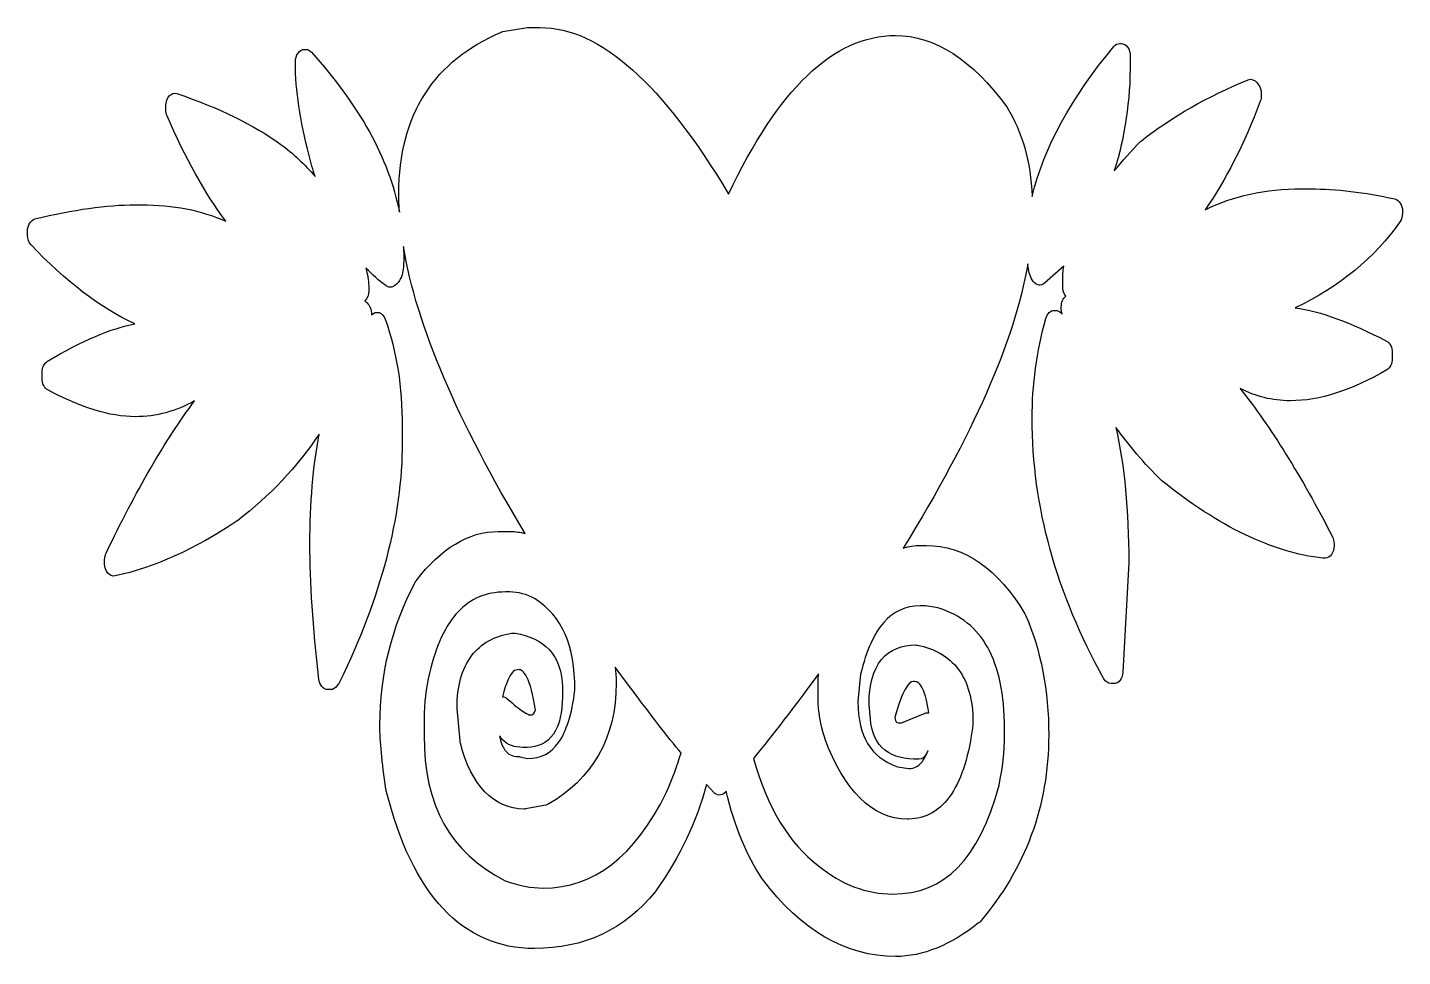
# Model space of a CAD drawing. Header units: centimetres. Extents: x -18.1 to 15.7, y -11.4 to 11.4.
import ezdxf

# ---------------------------------------------------------------- set-up
doc = ezdxf.new("R2010")
doc.units = ezdxf.units.CM
doc.header["$MEASUREMENT"] = 0
doc.layers.add('Layer 1', color=7, linetype='Continuous')

msp = doc.modelspace()

# ---------------------------------------------------------------- linework, layer by layer
at = {"layer": 'Layer 1', "color": 1}
for points, knots in [([(-5.77378, 11.38536), (-5.78228, 11.38539), (-5.79078, 11.38474), (-5.79923, 11.38343), (-5.79923, 11.38343), (-5.79923, 11.38343), (-6.4072, 11.28576), (-6.4072, 11.28576), (-6.4072, 11.28576), (-6.42112, 11.28336), (-6.43487, 11.27915), (-6.4482, 11.27319), (-6.4482, 11.27319), (-7.26099, 10.92363), (-7.88928, 10.4264), (-8.31734, 9.76074), (-8.31734, 9.76074), (-8.7454, 9.09508), (-8.96207, 8.26262), (-8.96207, 7.31703), (-8.96207, 7.31703), (-8.96207, 7.16575), (-8.95653, 7.01148), (-8.94652, 6.85478), (-8.94652, 6.85478), (-9.2035, 8.16905), (-9.93468, 9.47515), (-11.10337, 10.77902), (-11.10337, 10.77902), (-11.14245, 10.8229), (-11.1928, 10.84759), (-11.24335, 10.84768), (-11.24335, 10.84768), (-11.24335, 10.84768), (-11.2787, 10.84768), (-11.2787, 10.84768), (-11.2787, 10.84768), (-11.33664, 10.84774), (-11.39425, 10.81515), (-11.43522, 10.75911), (-11.43522, 10.75911), (-11.47619, 10.70306), (-11.50002, 10.62426), (-11.49997, 10.545), (-11.49997, 10.545), (-11.49997, 10.545), (-11.49997, 10.49568), (-11.49997, 10.49568), (-11.49997, 10.49568), (-11.49998, 9.85102), (-11.38546, 9.10491), (-11.16559, 8.24441), (-11.16559, 8.24441), (-11.16559, 8.24409), (-11.16559, 8.24377), (-11.16559, 8.24344), (-11.16559, 8.24344), (-11.11947, 8.06518), (-11.06942, 7.89348), (-11.01643, 7.72704), (-11.01643, 7.72704), (-11.28186, 8.03436), (-11.56033, 8.29912), (-11.85415, 8.51324), (-11.85415, 8.51324), (-11.85439, 8.51356), (-11.85462, 8.51388), (-11.85486, 8.51421), (-11.85486, 8.51421), (-12.53238, 9.00287), (-13.38253, 9.4162), (-14.40761, 9.76266), (-14.40761, 9.76266), (-14.47253, 9.78469), (-14.54452, 9.76362), (-14.59717, 9.70719), (-14.59717, 9.70719), (-14.64982, 9.65076), (-14.682, 9.56018), (-14.6819, 9.46868), (-14.6819, 9.46868), (-14.6819, 9.46868), (-14.6819, 9.37101), (-14.6819, 9.37101), (-14.6819, 9.37101), (-14.68179, 9.31719), (-14.67092, 9.26349), (-14.65079, 9.21725), (-14.65079, 9.21725), (-14.20405, 8.18263), (-13.7232, 7.3214), (-13.21076, 6.63042), (-13.21076, 6.63042), (-13.81355, 6.89837), (-14.50555, 7.0327), (-15.28279, 7.03271), (-15.28279, 7.03271), (-15.28279, 7.03271), (-15.42559, 7.03271), (-15.42559, 7.03271), (-15.42559, 7.03271), (-16.12872, 7.03269), (-16.95101, 6.91598), (-17.89563, 6.68554), (-17.89563, 6.68554), (-17.99686, 6.66093), (-18.07805, 6.52834), (-18.07802, 6.38769), (-18.07802, 6.38769), (-18.07802, 6.38769), (-18.07802, 6.29002), (-18.07802, 6.29002), (-18.07802, 6.29002), (-18.07807, 6.19774), (-18.04524, 6.10647), (-17.99177, 6.05019), (-17.99177, 6.05019), (-17.14176, 5.1536), (-16.2906, 4.50396), (-15.44044, 4.10644), (-15.44044, 4.10644), (-16.02469, 4.00422), (-16.73268, 3.69801), (-17.5867, 3.19355), (-17.5867, 3.19355), (-17.66544, 3.14715), (-17.72025, 3.03328), (-17.72031, 2.91601), (-17.72031, 2.91601), (-17.72031, 2.91601), (-17.72031, 2.76902), (-17.72031, 2.76902), (-17.72031, 2.76902), (-17.72033, 2.64851), (-17.66229, 2.53182), (-17.58034, 2.48761), (-17.58034, 2.48761), (-16.77611, 2.05421), (-16.05966, 1.83098), (-15.4256, 1.83099), (-15.4256, 1.83099), (-14.91425, 1.83098), (-14.42887, 1.963), (-13.97497, 2.22167), (-13.97497, 2.22167), (-14.69797, 1.24641), (-15.42194, -0.00034), (-16.14739, -1.51594), (-16.14739, -1.51594), (-16.17073, -1.56476), (-16.18342, -1.62297), (-16.18344, -1.6813), (-16.18344, -1.6813), (-16.18344, -1.6813), (-16.18344, -1.77897), (-16.18344, -1.77897), (-16.18344, -1.77897), (-16.18345, -1.86596), (-16.15444, -1.95218), (-16.10612, -2.00874), (-16.10612, -2.00874), (-16.05781, -2.06531), (-15.99106, -2.09121), (-15.92823, -2.07778), (-15.92823, -2.07778), (-14.97245, -1.87664), (-13.97464, -1.42518), (-12.93365, -0.72973), (-12.93365, -0.72973), (-12.92983, -0.7273), (-12.92605, -0.72472), (-12.92234, -0.72199), (-12.92234, -0.72199), (-12.12801, -0.11334), (-11.45856, 0.59577), (-10.91605, 1.40163), (-10.91605, 1.40163), (-11.0672, 0.60916), (-11.14298, -0.28902), (-11.14298, -1.28964), (-11.14298, -1.28964), (-11.14299, -2.22421), (-11.06945, -3.33028), (-10.92524, -4.61239), (-10.92524, -4.61239), (-10.9093, -4.7536), (-10.81125, -4.86863), (-10.7068, -4.86866), (-10.7068, -4.86866), (-10.7068, -4.86866), (-10.6354, -4.86866), (-10.6354, -4.86866), (-10.6354, -4.86866), (-10.57751, -4.86854), (-10.52002, -4.83579), (-10.47917, -4.77969), (-10.47917, -4.77969), (-10.47917, -4.77969), (-10.44382, -4.73134), (-10.44382, -4.73134), (-10.44382, -4.73134), (-10.43354, -4.71716), (-10.42429, -4.70159), (-10.41625, -4.68492), (-10.41625, -4.68492), (-9.39909, -2.59784), (-8.87724, -0.63453), (-8.87723, 1.20436), (-8.87723, 1.20436), (-8.87723, 1.20436), (-8.87723, 1.59601), (-8.87723, 1.59601), (-8.87723, 1.59601), (-8.87724, 2.55618), (-9.01443, 3.43562), (-9.2922, 4.22152), (-9.2922, 4.22152), (-9.32081, 4.30269), (-9.37728, 4.36447), (-9.44146, 4.3848), (-9.44146, 4.3848), (-9.50564, 4.40513), (-9.57621, 4.3836), (-9.628, 4.3279), (-9.628, 4.3279), (-9.62799, 4.32983), (-9.62799, 4.33177), (-9.628, 4.3337), (-9.628, 4.3337), (-9.62801, 4.46358), (-9.68951, 4.57548), (-9.73828, 4.62575), (-9.73828, 4.62575), (-9.75802, 4.6461), (-9.77652, 4.65969), (-9.79483, 4.67217), (-9.79483, 4.67217), (-9.7363, 4.72747), (-9.69946, 4.82339), (-9.69939, 4.9207), (-9.69939, 4.9207), (-9.69939, 4.9207), (-9.69939, 5.01837), (-9.69939, 5.01837), (-9.69939, 5.01837), (-9.69939, 5.02644), (-9.69963, 5.0345), (-9.7001, 5.04255), (-9.7001, 5.04255), (-9.70823, 5.18329), (-9.73427, 5.32881), (-9.76867, 5.47772), (-9.76867, 5.47772), (-9.61152, 5.31542), (-9.44702, 5.16705), (-9.27028, 5.04352), (-9.27028, 5.04352), (-9.22859, 5.01442), (-9.18003, 5.00409), (-9.13384, 5.01451), (-9.13384, 5.01451), (-9.0101, 5.0427), (-8.91616, 5.19187), (-8.88217, 5.31526), (-8.88217, 5.31526), (-8.84818, 5.43865), (-8.84117, 5.56051), (-8.84117, 5.70304), (-8.84117, 5.70304), (-8.84117, 5.70304), (-8.84117, 5.80168), (-8.84117, 5.80168), (-8.84117, 5.80168), (-8.84117, 5.87193), (-8.84477, 5.94229), (-8.84753, 6.01249), (-8.84753, 6.01249), (-8.52682, 4.06103), (-7.52282, 1.72869), (-5.86072, -1.03627), (-5.86072, -1.03627), (-5.98234, -1.00712), (-6.098, -0.98695), (-6.20288, -0.98695), (-6.20288, -0.98695), (-6.20288, -0.98695), (-6.52454, -0.98695), (-6.52454, -0.98695), (-6.52454, -0.98695), (-7.24696, -0.98696), (-7.92662, -1.40537), (-8.53507, -2.19478), (-8.53507, -2.19478), (-8.54524, -2.20804), (-8.55449, -2.22264), (-8.56264, -2.2383), (-8.56264, -2.2383), (-9.13375, -3.32522), (-9.42653, -4.50192), (-9.42652, -5.73995), (-9.42652, -5.73995), (-9.42653, -6.12778), (-9.37626, -6.64409), (-9.27948, -7.31429), (-9.27948, -7.31429), (-9.27732, -7.32775), (-9.27448, -7.34101), (-9.271, -7.35394), (-9.271, -7.35394), (-8.95113, -8.61615), (-8.48917, -9.58915), (-7.87621, -10.24442), (-7.87621, -10.24442), (-7.26326, -10.89969), (-6.50461, -11.22596), (-5.63098, -11.22597), (-5.63098, -11.22597), (-4.42262, -11.22597), (-3.41852, -10.76266), (-2.65902, -9.82763), (-2.65902, -9.82763), (-2.65488, -9.82268), (-2.65087, -9.81752), (-2.647, -9.81216), (-2.647, -9.81216), (-2.06759, -8.98286), (-1.65042, -8.11072), (-1.4035, -7.19825), (-1.4035, -7.19825), (-1.4035, -7.19825), (-1.2303, -7.39166), (-1.2303, -7.39166), (-1.2303, -7.39166), (-1.15443, -7.47663), (-1.0358, -7.47999), (-0.95742, -7.3994), (-0.95742, -7.3994), (-0.95742, -7.3994), (-0.92419, -7.36555), (-0.92419, -7.36555), (-0.92419, -7.36555), (-0.71588, -8.22389), (-0.42192, -8.94368), (-0.03769, -9.51431), (-0.03769, -9.51431), (-0.03494, -9.51828), (-0.03211, -9.52215), (-0.02921, -9.52591), (-0.02921, -9.52591), (0.91046, -10.77751), (2.01197, -11.42131), (3.23542, -11.42131), (3.23542, -11.42131), (3.9059, -11.42131), (4.58816, -11.14056), (5.27564, -10.59836), (5.27564, -10.59836), (5.2874, -10.58915), (5.29854, -10.57845), (5.30887, -10.56645), (5.30887, -10.56645), (6.41803, -9.27675), (6.9956, -7.72856), (6.99562, -5.98461), (6.99562, -5.98461), (6.9956, -4.89404), (6.80611, -3.90477), (6.42724, -3.04094), (6.42724, -3.04094), (6.42195, -3.02879), (6.41604, -3.01715), (6.40957, -3.00613), (6.40957, -3.00613), (5.75752, -1.90839), (4.93097, -1.32929), (3.98548, -1.32929), (3.98548, -1.32929), (3.98548, -1.32929), (3.84268, -1.32929), (3.84268, -1.32929), (3.84268, -1.32929), (3.7066, -1.32929), (3.56697, -1.35548), (3.42559, -1.39408), (3.42559, -1.39408), (5.12131, 1.36192), (6.14995, 3.66845), (6.48238, 5.58021), (6.48238, 5.58021), (6.4857, 5.55647), (6.48779, 5.52911), (6.49157, 5.50671), (6.49157, 5.50671), (6.51369, 5.37578), (6.53325, 5.26298), (6.61811, 5.14697), (6.61811, 5.14697), (6.68877, 5.05035), (6.80973, 5.03253), (6.89382, 5.10635), (6.89382, 5.10635), (6.89382, 5.10635), (7.36605, 5.52218), (7.36605, 5.52218), (7.36605, 5.52218), (7.34925, 5.40272), (7.33918, 5.28385), (7.33919, 5.16534), (7.33919, 5.16534), (7.33919, 5.16534), (7.33919, 5.01835), (7.33919, 5.01835), (7.33919, 5.01835), (7.3393, 4.93255), (7.36759, 4.84754), (7.41483, 4.7911), (7.41483, 4.7911), (7.348, 4.73861), (7.30413, 4.63541), (7.30384, 4.53), (7.30384, 4.53), (7.30384, 4.53), (7.30384, 4.48068), (7.30384, 4.48068), (7.30384, 4.48068), (7.30389, 4.44854), (7.30773, 4.41641), (7.31515, 4.38591), (7.31515, 4.38591), (7.3179, 4.37458), (7.32154, 4.36338), (7.32434, 4.35206), (7.32434, 4.35206), (7.31699, 4.36001), (7.31053, 4.36933), (7.30313, 4.3772), (7.30313, 4.3772), (7.26469, 4.41816), (7.21612, 4.44099), (7.1674, 4.44102), (7.1674, 4.44102), (7.1674, 4.44102), (7.13205, 4.44102), (7.13205, 4.44102), (7.13205, 4.44102), (7.04251, 4.44093), (6.95605, 4.35859), (6.92492, 4.24374), (6.92492, 4.24374), (6.70226, 3.42315), (6.58839, 2.60403), (6.58842, 1.79133), (6.58842, 1.79133), (6.5884, -0.37084), (7.18426, -2.50963), (8.35011, -4.60274), (8.35011, -4.60274), (8.39125, -4.67648), (8.45833, -4.72181), (8.52614, -4.72169), (8.52614, -4.72169), (8.52614, -4.72169), (8.59754, -4.72169), (8.59754, -4.72169), (8.59754, -4.72169), (8.65275, -4.72172), (8.70769, -4.6922), (8.74812, -4.64078), (8.74812, -4.64078), (8.78856, -4.58936), (8.81409, -4.51657), (8.8181, -4.44125), (8.8181, -4.44125), (8.8181, -4.44125), (8.9609, -1.75191), (8.9609, -1.75191), (8.9609, -1.75191), (8.96133, -1.74451), (8.96157, -1.73709), (8.96161, -1.72967), (8.96161, -1.72967), (8.9616, -0.47702), (8.85706, 0.62433), (8.6449, 1.56697), (8.6449, 1.56697), (8.96719, 1.12209), (9.33463, 0.69071), (9.75479, 0.275), (9.75479, 0.275), (9.76027, 0.26949), (9.76593, 0.26432), (9.77176, 0.25953), (9.77176, 0.25953), (11.16896, -0.86575), (12.48742, -1.50565), (13.72778, -1.6407), (13.72778, -1.6407), (13.73366, -1.64134), (13.73955, -1.64167), (13.74545, -1.64167), (13.74545, -1.64167), (13.74545, -1.64167), (13.7808, -1.64167), (13.7808, -1.64167), (13.7808, -1.64167), (13.83874, -1.64173), (13.89635, -1.60914), (13.93732, -1.5531), (13.93732, -1.5531), (13.97829, -1.49705), (14.00212, -1.41825), (14.00207, -1.33899), (14.00207, -1.33899), (14.00207, -1.33899), (14.00207, -1.28967), (14.00207, -1.28967), (14.00207, -1.28967), (14.00207, -1.22784), (13.98779, -1.16616), (13.96178, -1.1156), (13.96178, -1.1156), (13.19735, 0.36937), (12.44231, 1.58568), (11.69463, 2.52531), (11.69463, 2.52531), (12.07653, 2.32617), (12.48711, 2.22165), (12.92329, 2.22166), (12.92329, 2.22166), (13.65259, 2.22165), (14.44345, 2.47988), (15.29789, 2.98079), (15.29789, 2.98079), (15.37689, 3.02689), (15.43204, 3.14084), (15.43221, 3.25833), (15.43221, 3.25833), (15.43221, 3.25833), (15.43221, 3.40532), (15.43221, 3.40532), (15.43221, 3.40532), (15.43198, 3.52703), (15.37262, 3.6446), (15.28941, 3.6877), (15.28941, 3.6877), (14.41033, 4.1445), (13.66832, 4.41766), (13.04701, 4.50485), (13.04701, 4.50485), (14.1413, 5.02647), (15.00217, 5.72741), (15.62168, 6.61977), (15.62168, 6.61977), (15.66018, 6.67521), (15.68241, 6.75122), (15.68247, 6.82768), (15.68247, 6.82768), (15.68247, 6.82768), (15.68247, 6.877), (15.68247, 6.877), (15.68247, 6.877), (15.68247, 7.01933), (15.59927, 7.15318), (15.49655, 7.17582), (15.49655, 7.17582), (14.74814, 7.34092), (14.05762, 7.42433), (13.42381, 7.42435), (13.42381, 7.42435), (13.42381, 7.42435), (13.2089, 7.42435), (13.2089, 7.42435), (13.2089, 7.42435), (12.31041, 7.42434), (11.51804, 7.25251), (10.83713, 6.91085), (10.83713, 6.91085), (11.33987, 7.63065), (11.79147, 8.51828), (12.1902, 9.57408), (12.1902, 9.57408), (12.20641, 9.61691), (12.21497, 9.66511), (12.21495, 9.71333), (12.21495, 9.71333), (12.21495, 9.71333), (12.21495, 9.76265), (12.21495, 9.76265), (12.21495, 9.76265), (12.21495, 9.84275), (12.19035, 9.92228), (12.1485, 9.9783), (12.1485, 9.9783), (12.1485, 9.9783), (12.11245, 10.02665), (12.11245, 10.02665), (12.11245, 10.02665), (12.05639, 10.10227), (11.96945, 10.13191), (11.89401, 10.10111), (11.89401, 10.10111), (10.90343, 9.69624), (10.03034, 9.19839), (9.2741, 8.60607), (9.2741, 8.60607), (9.26602, 8.59998), (9.25823, 8.59319), (9.25077, 8.58576), (9.25077, 8.58576), (9.01296, 8.34019), (8.80228, 8.10289), (8.60675, 7.87015), (8.60675, 7.87015), (8.86577, 8.69505), (8.99767, 9.58924), (8.99769, 10.54498), (8.99769, 10.54498), (8.99769, 10.54498), (8.99769, 10.691), (8.99769, 10.691), (8.99769, 10.691), (8.99774, 10.77026), (8.97391, 10.84906), (8.93294, 10.90511), (8.93294, 10.90511), (8.89197, 10.96116), (8.83436, 10.99375), (8.77642, 10.99368), (8.77642, 10.99368), (8.77642, 10.99368), (8.74037, 10.99368), (8.74037, 10.99368), (8.74037, 10.99368), (8.68733, 10.99353), (8.63455, 10.9662), (8.59474, 10.91825), (8.59474, 10.91825), (7.55048, 9.66218), (6.87265, 8.43904), (6.5927, 7.23866), (6.5927, 7.23866), (6.54843, 8.09301), (6.34488, 8.83159), (5.97767, 9.4203), (5.97767, 9.4203), (5.97383, 9.42632), (5.96982, 9.43212), (5.96565, 9.43771), (5.96565, 9.43771), (5.12623, 10.58593), (4.20708, 11.18997), (3.23546, 11.18999), (3.23546, 11.18999), (1.70671, 11.18997), (0.33513, 9.84578), (-0.86265, 7.29572), (-0.86265, 7.29572), (-2.47773, 9.98113), (-4.00921, 11.38534), (-5.48747, 11.38536), (-5.48747, 11.38536), (-5.48747, 11.38536), (-5.77378, 11.38536), (-5.77378, 11.38536)], [0, 0, 0, 0, 0.00598802, 0.00598802, 0.00598802, 0.00598802, 0.01197605, 0.01197605, 0.01197605, 0.01197605, 0.01796407, 0.01796407, 0.01796407, 0.01796407, 0.0239521, 0.0239521, 0.0239521, 0.0239521, 0.02994012, 0.02994012, 0.02994012, 0.02994012, 0.03592814, 0.03592814, 0.03592814, 0.03592814, 0.04191617, 0.04191617, 0.04191617, 0.04191617, 0.04790419, 0.04790419, 0.04790419, 0.04790419, 0.05389222, 0.05389222, 0.05389222, 0.05389222, 0.05988024, 0.05988024, 0.05988024, 0.05988024, 0.06586826, 0.06586826, 0.06586826, 0.06586826, 0.07185629, 0.07185629, 0.07185629, 0.07185629, 0.07784431, 0.07784431, 0.07784431, 0.07784431, 0.08383234, 0.08383234, 0.08383234, 0.08383234, 0.08982036, 0.08982036, 0.08982036, 0.08982036, 0.09580838, 0.09580838, 0.09580838, 0.09580838, 0.10179641, 0.10179641, 0.10179641, 0.10179641, 0.10778443, 0.10778443, 0.10778443, 0.10778443, 0.11377246, 0.11377246, 0.11377246, 0.11377246, 0.11976048, 0.11976048, 0.11976048, 0.11976048, 0.1257485, 0.1257485, 0.1257485, 0.1257485, 0.13173653, 0.13173653, 0.13173653, 0.13173653, 0.13772455, 0.13772455, 0.13772455, 0.13772455, 0.14371257, 0.14371257, 0.14371257, 0.14371257, 0.1497006, 0.1497006, 0.1497006, 0.1497006, 0.15568862, 0.15568862, 0.15568862, 0.15568862, 0.16167665, 0.16167665, 0.16167665, 0.16167665, 0.16766467, 0.16766467, 0.16766467, 0.16766467, 0.17365269, 0.17365269, 0.17365269, 0.17365269, 0.17964072, 0.17964072, 0.17964072, 0.17964072, 0.18562874, 0.18562874, 0.18562874, 0.18562874, 0.19161677, 0.19161677, 0.19161677, 0.19161677, 0.19760479, 0.19760479, 0.19760479, 0.19760479, 0.20359281, 0.20359281, 0.20359281, 0.20359281, 0.20958084, 0.20958084, 0.20958084, 0.20958084, 0.21556886, 0.21556886, 0.21556886, 0.21556886, 0.22155689, 0.22155689, 0.22155689, 0.22155689, 0.22754491, 0.22754491, 0.22754491, 0.22754491, 0.23353293, 0.23353293, 0.23353293, 0.23353293, 0.23952096, 0.23952096, 0.23952096, 0.23952096, 0.24550898, 0.24550898, 0.24550898, 0.24550898, 0.25149701, 0.25149701, 0.25149701, 0.25149701, 0.25748503, 0.25748503, 0.25748503, 0.25748503, 0.26347305, 0.26347305, 0.26347305, 0.26347305, 0.26946108, 0.26946108, 0.26946108, 0.26946108, 0.2754491, 0.2754491, 0.2754491, 0.2754491, 0.28143713, 0.28143713, 0.28143713, 0.28143713, 0.28742515, 0.28742515, 0.28742515, 0.28742515, 0.29341317, 0.29341317, 0.29341317, 0.29341317, 0.2994012, 0.2994012, 0.2994012, 0.2994012, 0.30538922, 0.30538922, 0.30538922, 0.30538922, 0.31137725, 0.31137725, 0.31137725, 0.31137725, 0.31736527, 0.31736527, 0.31736527, 0.31736527, 0.32335329, 0.32335329, 0.32335329, 0.32335329, 0.32934132, 0.32934132, 0.32934132, 0.32934132, 0.33532934, 0.33532934, 0.33532934, 0.33532934, 0.34131737, 0.34131737, 0.34131737, 0.34131737, 0.34730539, 0.34730539, 0.34730539, 0.34730539, 0.35329341, 0.35329341, 0.35329341, 0.35329341, 0.35928144, 0.35928144, 0.35928144, 0.35928144, 0.36526946, 0.36526946, 0.36526946, 0.36526946, 0.37125749, 0.37125749, 0.37125749, 0.37125749, 0.37724551, 0.37724551, 0.37724551, 0.37724551, 0.38323353, 0.38323353, 0.38323353, 0.38323353, 0.38922156, 0.38922156, 0.38922156, 0.38922156, 0.39520958, 0.39520958, 0.39520958, 0.39520958, 0.4011976, 0.4011976, 0.4011976, 0.4011976, 0.40718563, 0.40718563, 0.40718563, 0.40718563, 0.41317365, 0.41317365, 0.41317365, 0.41317365, 0.41916168, 0.41916168, 0.41916168, 0.41916168, 0.4251497, 0.4251497, 0.4251497, 0.4251497, 0.43113772, 0.43113772, 0.43113772, 0.43113772, 0.43712575, 0.43712575, 0.43712575, 0.43712575, 0.44311377, 0.44311377, 0.44311377, 0.44311377, 0.4491018, 0.4491018, 0.4491018, 0.4491018, 0.45508982, 0.45508982, 0.45508982, 0.45508982, 0.46107784, 0.46107784, 0.46107784, 0.46107784, 0.46706587, 0.46706587, 0.46706587, 0.46706587, 0.47305389, 0.47305389, 0.47305389, 0.47305389, 0.47904192, 0.47904192, 0.47904192, 0.47904192, 0.48502994, 0.48502994, 0.48502994, 0.48502994, 0.49101796, 0.49101796, 0.49101796, 0.49101796, 0.49700599, 0.49700599, 0.49700599, 0.49700599, 0.50299401, 0.50299401, 0.50299401, 0.50299401, 0.50898204, 0.50898204, 0.50898204, 0.50898204, 0.51497006, 0.51497006, 0.51497006, 0.51497006, 0.52095808, 0.52095808, 0.52095808, 0.52095808, 0.52694611, 0.52694611, 0.52694611, 0.52694611, 0.53293413, 0.53293413, 0.53293413, 0.53293413, 0.53892216, 0.53892216, 0.53892216, 0.53892216, 0.54491018, 0.54491018, 0.54491018, 0.54491018, 0.5508982, 0.5508982, 0.5508982, 0.5508982, 0.55688623, 0.55688623, 0.55688623, 0.55688623, 0.56287425, 0.56287425, 0.56287425, 0.56287425, 0.56886228, 0.56886228, 0.56886228, 0.56886228, 0.5748503, 0.5748503, 0.5748503, 0.5748503, 0.58083832, 0.58083832, 0.58083832, 0.58083832, 0.58682635, 0.58682635, 0.58682635, 0.58682635, 0.59281437, 0.59281437, 0.59281437, 0.59281437, 0.5988024, 0.5988024, 0.5988024, 0.5988024, 0.60479042, 0.60479042, 0.60479042, 0.60479042, 0.61077844, 0.61077844, 0.61077844, 0.61077844, 0.61676647, 0.61676647, 0.61676647, 0.61676647, 0.62275449, 0.62275449, 0.62275449, 0.62275449, 0.62874251, 0.62874251, 0.62874251, 0.62874251, 0.63473054, 0.63473054, 0.63473054, 0.63473054, 0.64071856, 0.64071856, 0.64071856, 0.64071856, 0.64670659, 0.64670659, 0.64670659, 0.64670659, 0.65269461, 0.65269461, 0.65269461, 0.65269461, 0.65868263, 0.65868263, 0.65868263, 0.65868263, 0.66467066, 0.66467066, 0.66467066, 0.66467066, 0.67065868, 0.67065868, 0.67065868, 0.67065868, 0.67664671, 0.67664671, 0.67664671, 0.67664671, 0.68263473, 0.68263473, 0.68263473, 0.68263473, 0.68862275, 0.68862275, 0.68862275, 0.68862275, 0.69461078, 0.69461078, 0.69461078, 0.69461078, 0.7005988, 0.7005988, 0.7005988, 0.7005988, 0.70658683, 0.70658683, 0.70658683, 0.70658683, 0.71257485, 0.71257485, 0.71257485, 0.71257485, 0.71856287, 0.71856287, 0.71856287, 0.71856287, 0.7245509, 0.7245509, 0.7245509, 0.7245509, 0.73053892, 0.73053892, 0.73053892, 0.73053892, 0.73652695, 0.73652695, 0.73652695, 0.73652695, 0.74251497, 0.74251497, 0.74251497, 0.74251497, 0.74850299, 0.74850299, 0.74850299, 0.74850299, 0.75449102, 0.75449102, 0.75449102, 0.75449102, 0.76047904, 0.76047904, 0.76047904, 0.76047904, 0.76646707, 0.76646707, 0.76646707, 0.76646707, 0.77245509, 0.77245509, 0.77245509, 0.77245509, 0.77844311, 0.77844311, 0.77844311, 0.77844311, 0.78443114, 0.78443114, 0.78443114, 0.78443114, 0.79041916, 0.79041916, 0.79041916, 0.79041916, 0.79640719, 0.79640719, 0.79640719, 0.79640719, 0.80239521, 0.80239521, 0.80239521, 0.80239521, 0.80838323, 0.80838323, 0.80838323, 0.80838323, 0.81437126, 0.81437126, 0.81437126, 0.81437126, 0.82035928, 0.82035928, 0.82035928, 0.82035928, 0.82634731, 0.82634731, 0.82634731, 0.82634731, 0.83233533, 0.83233533, 0.83233533, 0.83233533, 0.83832335, 0.83832335, 0.83832335, 0.83832335, 0.84431138, 0.84431138, 0.84431138, 0.84431138, 0.8502994, 0.8502994, 0.8502994, 0.8502994, 0.85628743, 0.85628743, 0.85628743, 0.85628743, 0.86227545, 0.86227545, 0.86227545, 0.86227545, 0.86826347, 0.86826347, 0.86826347, 0.86826347, 0.8742515, 0.8742515, 0.8742515, 0.8742515, 0.88023952, 0.88023952, 0.88023952, 0.88023952, 0.88622754, 0.88622754, 0.88622754, 0.88622754, 0.89221557, 0.89221557, 0.89221557, 0.89221557, 0.89820359, 0.89820359, 0.89820359, 0.89820359, 0.90419162, 0.90419162, 0.90419162, 0.90419162, 0.91017964, 0.91017964, 0.91017964, 0.91017964, 0.91616766, 0.91616766, 0.91616766, 0.91616766, 0.92215569, 0.92215569, 0.92215569, 0.92215569, 0.92814371, 0.92814371, 0.92814371, 0.92814371, 0.93413174, 0.93413174, 0.93413174, 0.93413174, 0.94011976, 0.94011976, 0.94011976, 0.94011976, 0.94610778, 0.94610778, 0.94610778, 0.94610778, 0.95209581, 0.95209581, 0.95209581, 0.95209581, 0.95808383, 0.95808383, 0.95808383, 0.95808383, 0.96407186, 0.96407186, 0.96407186, 0.96407186, 0.97005988, 0.97005988, 0.97005988, 0.97005988, 0.9760479, 0.9760479, 0.9760479, 0.9760479, 0.98203593, 0.98203593, 0.98203593, 0.98203593, 0.98802395, 0.98802395, 0.98802395, 0.98802395, 1, 1, 1, 1]), ([(-6.34569, -2.47233), (-6.34569, -2.47233), (-6.23824, -2.47233), (-6.23824, -2.47233), (-6.23824, -2.47233), (-6.03134, -2.47234), (-5.82437, -2.52741), (-5.61189, -2.64253), (-5.61189, -2.64253), (-4.94826, -3.07783), (-4.64179, -3.7719), (-4.63702, -4.88316), (-4.63702, -4.88316), (-4.71069, -5.48245), (-4.85094, -5.90217), (-5.03785, -6.16449), (-5.03785, -6.16449), (-5.22524, -6.42748), (-5.46264, -6.55808), (-5.79851, -6.56098), (-5.79851, -6.56098), (-5.79851, -6.56098), (-5.98727, -6.51746), (-5.98727, -6.51746), (-5.98727, -6.51746), (-5.9994, -6.51445), (-6.01171, -6.51283), (-6.02403, -6.51262), (-6.02403, -6.51262), (-6.18693, -6.51262), (-6.28074, -6.45833), (-6.35488, -6.35693), (-6.35488, -6.35693), (-6.4091, -6.28277), (-6.45619, -6.16787), (-6.4892, -6.00106), (-6.4892, -6.00106), (-6.46989, -6.03086), (-6.45155, -6.06221), (-6.4284, -6.08713), (-6.4284, -6.08713), (-6.28876, -6.23751), (-6.11247, -6.28731), (-5.91658, -6.28731), (-5.91658, -6.28731), (-5.91658, -6.28731), (-5.80913, -6.28731), (-5.80913, -6.28731), (-5.80913, -6.28731), (-5.55573, -6.28731), (-5.3236, -6.18844), (-5.16582, -5.96045), (-5.16582, -5.96045), (-5.00803, -5.73246), (-4.94456, -5.41272), (-4.94455, -5.0553), (-4.94455, -5.0553), (-4.94455, -5.0553), (-4.94455, -4.81064), (-4.94455, -4.81064), (-4.94455, -4.81064), (-4.94456, -4.44752), (-5.06392, -4.10822), (-5.27186, -3.88712), (-5.27186, -3.88712), (-5.4798, -3.66602), (-5.7582, -3.54505), (-6.10322, -3.48386), (-6.10322, -3.48386), (-6.11259, -3.48207), (-6.12204, -3.4811), (-6.1315, -3.48096), (-6.1315, -3.48096), (-6.1315, -3.48096), (-6.16685, -3.48096), (-6.16685, -3.48096), (-6.16685, -3.48096), (-6.17607, -3.48115), (-6.18529, -3.48211), (-6.19442, -3.48386), (-6.19442, -3.48386), (-6.60614, -3.55426), (-6.94179, -3.72996), (-7.17848, -4.04378), (-7.17848, -4.04378), (-7.41516, -4.3576), (-7.53195, -4.80014), (-7.53195, -5.29997), (-7.53195, -5.29997), (-7.53181, -5.31259), (-7.53111, -5.32519), (-7.52983, -5.33768), (-7.52983, -5.33768), (-7.52983, -5.33768), (-7.45843, -6.12002), (-7.45843, -6.12002), (-7.45843, -6.12002), (-7.45668, -6.14072), (-7.45335, -6.16117), (-7.44853, -6.18094), (-7.44853, -6.18094), (-7.18951, -7.20853), (-6.62481, -7.80267), (-5.88125, -7.80267), (-5.88125, -7.80267), (-5.87085, -7.8027), (-5.86045, -7.80174), (-5.85014, -7.79977), (-5.85014, -7.79977), (-5.85014, -7.79977), (-5.34963, -7.7021), (-5.34963, -7.7021), (-5.34963, -7.7021), (-5.3317, -7.69862), (-5.31409, -7.6921), (-5.29732, -7.68276), (-5.29732, -7.68276), (-4.22151, -7.08383), (-3.6219, -6.0512), (-3.62188, -4.71298), (-3.62188, -4.71298), (-3.62189, -4.59248), (-3.63244, -4.45968), (-3.64662, -4.32036), (-3.64662, -4.32036), (-2.88421, -5.3493), (-2.31375, -6.10009), (-2.03198, -6.4198), (-2.03198, -6.4198), (-2.11854, -6.71749), (-2.23559, -7.0405), (-2.38616, -7.38877), (-2.38616, -7.38877), (-3.18281, -8.98306), (-4.16994, -9.74061), (-5.41609, -9.74061), (-5.41609, -9.74061), (-5.71282, -9.74061), (-6.02322, -9.68199), (-6.34783, -9.56074), (-6.34783, -9.56074), (-7.71484, -8.86413), (-8.34069, -7.72485), (-8.34068, -5.98463), (-8.34068, -5.98463), (-8.34068, -5.98463), (-8.34068, -5.59298), (-8.34068, -5.59298), (-8.34068, -5.59298), (-8.34069, -5.20881), (-8.29748, -4.8343), (-8.20919, -4.46444), (-8.20919, -4.46444), (-8.20895, -4.46412), (-8.20872, -4.4638), (-8.20848, -4.46347), (-8.20848, -4.46347), (-8.04559, -3.77194), (-7.80907, -3.28073), (-7.50578, -2.95876), (-7.50578, -2.95876), (-7.20249, -2.63679), (-6.82593, -2.47234), (-6.3457, -2.47234), (-6.3457, -2.47234), (-6.3457, -2.47234), (-6.3457, -2.47234), (-6.3457, -2.47234), (-6.3457, -2.47234), (-6.3457, -2.47234), (-6.34569, -2.47233), (-6.34569, -2.47233)], [0, 0, 0, 0, 0.02272727, 0.02272727, 0.02272727, 0.02272727, 0.04545455, 0.04545455, 0.04545455, 0.04545455, 0.06818182, 0.06818182, 0.06818182, 0.06818182, 0.09090909, 0.09090909, 0.09090909, 0.09090909, 0.11363636, 0.11363636, 0.11363636, 0.11363636, 0.13636364, 0.13636364, 0.13636364, 0.13636364, 0.15909091, 0.15909091, 0.15909091, 0.15909091, 0.18181818, 0.18181818, 0.18181818, 0.18181818, 0.20454545, 0.20454545, 0.20454545, 0.20454545, 0.22727273, 0.22727273, 0.22727273, 0.22727273, 0.25, 0.25, 0.25, 0.25, 0.27272727, 0.27272727, 0.27272727, 0.27272727, 0.29545455, 0.29545455, 0.29545455, 0.29545455, 0.31818182, 0.31818182, 0.31818182, 0.31818182, 0.34090909, 0.34090909, 0.34090909, 0.34090909, 0.36363636, 0.36363636, 0.36363636, 0.36363636, 0.38636364, 0.38636364, 0.38636364, 0.38636364, 0.40909091, 0.40909091, 0.40909091, 0.40909091, 0.43181818, 0.43181818, 0.43181818, 0.43181818, 0.45454545, 0.45454545, 0.45454545, 0.45454545, 0.47727273, 0.47727273, 0.47727273, 0.47727273, 0.5, 0.5, 0.5, 0.5, 0.52272727, 0.52272727, 0.52272727, 0.52272727, 0.54545455, 0.54545455, 0.54545455, 0.54545455, 0.56818182, 0.56818182, 0.56818182, 0.56818182, 0.59090909, 0.59090909, 0.59090909, 0.59090909, 0.61363636, 0.61363636, 0.61363636, 0.61363636, 0.63636364, 0.63636364, 0.63636364, 0.63636364, 0.65909091, 0.65909091, 0.65909091, 0.65909091, 0.68181818, 0.68181818, 0.68181818, 0.68181818, 0.70454545, 0.70454545, 0.70454545, 0.70454545, 0.72727273, 0.72727273, 0.72727273, 0.72727273, 0.75, 0.75, 0.75, 0.75, 0.77272727, 0.77272727, 0.77272727, 0.77272727, 0.79545455, 0.79545455, 0.79545455, 0.79545455, 0.81818182, 0.81818182, 0.81818182, 0.81818182, 0.84090909, 0.84090909, 0.84090909, 0.84090909, 0.86363636, 0.86363636, 0.86363636, 0.86363636, 0.88636364, 0.88636364, 0.88636364, 0.88636364, 0.90909091, 0.90909091, 0.90909091, 0.90909091, 0.93181818, 0.93181818, 0.93181818, 0.93181818, 0.95454545, 0.95454545, 0.95454545, 0.95454545, 1, 1, 1, 1]), ([(3.84268, -2.81466), (3.84268, -2.81466), (3.97346, -2.81466), (3.97346, -2.81466), (3.97346, -2.81466), (3.97346, -2.81466), (4.27249, -2.86011), (4.27249, -2.86011), (4.27249, -2.86011), (4.83613, -3.03318), (5.2329, -3.36053), (5.49903, -3.83875), (5.49903, -3.83875), (5.7671, -4.32047), (5.90975, -4.97496), (5.90976, -5.83762), (5.90976, -5.83762), (5.90976, -5.83762), (5.90976, -5.98461), (5.90976, -5.98461), (5.90976, -5.98461), (5.90974, -6.39328), (5.86527, -6.80187), (5.77615, -7.21469), (5.77615, -7.21469), (5.77587, -7.21598), (5.77572, -7.21727), (5.77544, -7.21856), (5.77544, -7.21856), (5.27824, -9.04823), (4.44735, -9.88759), (3.16331, -9.88759), (3.16331, -9.88759), (2.51661, -9.88759), (1.91666, -9.65952), (1.34648, -9.19616), (1.34648, -9.19616), (1.34461, -9.19483), (1.34272, -9.19355), (1.34082, -9.19229), (1.34082, -9.19229), (0.62318, -8.64692), (0.09588, -7.7806), (-0.25474, -6.56001), (-0.25474, -6.56001), (0.05603, -6.19646), (0.62316, -5.4525), (1.34364, -4.48377), (1.34364, -4.48377), (1.33895, -4.54507), (1.33374, -4.60696), (1.33374, -4.66364), (1.33374, -4.66364), (1.33374, -4.66364), (1.33374, -5.10364), (1.33374, -5.10364), (1.33374, -5.10364), (1.33372, -5.40814), (1.39057, -5.72519), (1.49492, -6.05521), (1.49492, -6.05521), (1.49668, -6.06077), (1.49857, -6.06625), (1.50058, -6.07165), (1.50058, -6.07165), (1.97052, -7.34026), (2.66785, -8.04731), (3.52101, -8.04731), (3.52101, -8.04731), (3.52101, -8.04731), (3.55706, -8.04731), (3.55706, -8.04731), (3.55706, -8.04731), (3.97124, -8.04731), (4.33968, -7.83626), (4.60545, -7.43421), (4.60545, -7.43421), (4.87122, -7.03216), (5.03889, -6.46333), (5.13282, -5.74382), (5.13282, -5.74382), (5.13514, -5.72628), (5.13633, -5.70846), (5.13635, -5.69063), (5.13635, -5.69063), (5.13635, -5.69063), (5.13635, -5.64228), (5.13635, -5.64228), (5.13635, -5.64228), (5.13634, -5.13714), (5.01588, -4.6885), (4.7744, -4.36772), (4.7744, -4.36772), (4.53292, -4.04694), (4.19051, -3.86108), (3.76772, -3.77783), (3.76772, -3.77783), (3.7572, -3.77549), (3.74656, -3.7742), (3.73591, -3.77396), (3.73591, -3.77396), (3.39349, -3.77396), (3.10226, -3.87709), (2.89253, -4.1308), (2.89253, -4.1308), (2.6828, -4.3845), (2.585, -4.7694), (2.58501, -5.20131), (2.58501, -5.20131), (2.58499, -5.21554), (2.58569, -5.22977), (2.58713, -5.24386), (2.58713, -5.24386), (2.58713, -5.24386), (2.62248, -5.58619), (2.62248, -5.58619), (2.62248, -5.58619), (2.63375, -5.9054), (2.76951, -6.20097), (2.97595, -6.35789), (2.97595, -6.35789), (3.19158, -6.5218), (3.46505, -6.58031), (3.80731, -6.58031), (3.80731, -6.58031), (3.87978, -6.58009), (3.95109, -6.52757), (3.99111, -6.44492), (3.99111, -6.44492), (3.99111, -6.44492), (4.02646, -6.37239), (4.02646, -6.37239), (4.02646, -6.37239), (3.9801, -6.4989), (3.92799, -6.59512), (3.87305, -6.6596), (3.87305, -6.6596), (3.78975, -6.75738), (3.69834, -6.80372), (3.56483, -6.80562), (3.56483, -6.80562), (3.56483, -6.80562), (3.27996, -6.76212), (3.27996, -6.76212), (3.27996, -6.76212), (2.93699, -6.63872), (2.70123, -6.44439), (2.54828, -6.18963), (2.54828, -6.18963), (2.39506, -5.93441), (2.31435, -5.607), (2.31287, -5.16457), (2.31287, -5.16457), (2.31287, -5.16457), (2.37791, -4.49151), (2.37791, -4.49151), (2.37791, -4.49151), (2.51747, -3.90521), (2.71059, -3.49005), (2.94699, -3.22179), (2.94699, -3.22179), (3.18616, -2.9504), (3.47319, -2.81467), (3.84268, -2.81467), (3.84268, -2.81467), (3.84268, -2.81467), (3.84268, -2.81467), (3.84268, -2.81467), (3.84268, -2.81467), (3.84268, -2.81467), (3.84268, -2.81466), (3.84268, -2.81466)], [0, 0, 0, 0, 0.02272727, 0.02272727, 0.02272727, 0.02272727, 0.04545455, 0.04545455, 0.04545455, 0.04545455, 0.06818182, 0.06818182, 0.06818182, 0.06818182, 0.09090909, 0.09090909, 0.09090909, 0.09090909, 0.11363636, 0.11363636, 0.11363636, 0.11363636, 0.13636364, 0.13636364, 0.13636364, 0.13636364, 0.15909091, 0.15909091, 0.15909091, 0.15909091, 0.18181818, 0.18181818, 0.18181818, 0.18181818, 0.20454545, 0.20454545, 0.20454545, 0.20454545, 0.22727273, 0.22727273, 0.22727273, 0.22727273, 0.25, 0.25, 0.25, 0.25, 0.27272727, 0.27272727, 0.27272727, 0.27272727, 0.29545455, 0.29545455, 0.29545455, 0.29545455, 0.31818182, 0.31818182, 0.31818182, 0.31818182, 0.34090909, 0.34090909, 0.34090909, 0.34090909, 0.36363636, 0.36363636, 0.36363636, 0.36363636, 0.38636364, 0.38636364, 0.38636364, 0.38636364, 0.40909091, 0.40909091, 0.40909091, 0.40909091, 0.43181818, 0.43181818, 0.43181818, 0.43181818, 0.45454545, 0.45454545, 0.45454545, 0.45454545, 0.47727273, 0.47727273, 0.47727273, 0.47727273, 0.5, 0.5, 0.5, 0.5, 0.52272727, 0.52272727, 0.52272727, 0.52272727, 0.54545455, 0.54545455, 0.54545455, 0.54545455, 0.56818182, 0.56818182, 0.56818182, 0.56818182, 0.59090909, 0.59090909, 0.59090909, 0.59090909, 0.61363636, 0.61363636, 0.61363636, 0.61363636, 0.63636364, 0.63636364, 0.63636364, 0.63636364, 0.65909091, 0.65909091, 0.65909091, 0.65909091, 0.68181818, 0.68181818, 0.68181818, 0.68181818, 0.70454545, 0.70454545, 0.70454545, 0.70454545, 0.72727273, 0.72727273, 0.72727273, 0.72727273, 0.75, 0.75, 0.75, 0.75, 0.77272727, 0.77272727, 0.77272727, 0.77272727, 0.79545455, 0.79545455, 0.79545455, 0.79545455, 0.81818182, 0.81818182, 0.81818182, 0.81818182, 0.84090909, 0.84090909, 0.84090909, 0.84090909, 0.86363636, 0.86363636, 0.86363636, 0.86363636, 0.88636364, 0.88636364, 0.88636364, 0.88636364, 0.90909091, 0.90909091, 0.90909091, 0.90909091, 0.93181818, 0.93181818, 0.93181818, 0.93181818, 0.95454545, 0.95454545, 0.95454545, 0.95454545, 1, 1, 1, 1]), ([(-6.02403, -4.37933), (-5.94727, -4.37933), (-5.89632, -4.40991), (-5.8169, -4.56694), (-5.8169, -4.56694), (-5.74025, -4.7185), (-5.66264, -4.9908), (-5.60411, -5.36958), (-5.60411, -5.36958), (-5.64108, -5.4629), (-5.6634, -5.48563), (-5.70237, -5.48562), (-5.70237, -5.48562), (-5.70237, -5.48562), (-5.77377, -5.48562), (-5.77377, -5.48562), (-5.77377, -5.48562), (-5.73862, -5.48562), (-5.8119, -5.47356), (-5.90738, -5.40826), (-5.90738, -5.40826), (-6.00286, -5.34295), (-6.13481, -5.23714), (-6.29761, -5.09397), (-6.29761, -5.09397), (-6.33218, -5.06342), (-6.3731, -5.04646), (-6.41425, -5.04562), (-6.41425, -5.04562), (-6.37119, -4.86527), (-6.32372, -4.72204), (-6.27569, -4.62012), (-6.27569, -4.62012), (-6.18295, -4.42331), (-6.118, -4.37933), (-6.02402, -4.37933), (-6.02402, -4.37933), (-6.02402, -4.37933), (-6.02403, -4.37933), (-6.02403, -4.37933)], [0, 0, 0, 0, 0.09090909, 0.09090909, 0.09090909, 0.09090909, 0.18181818, 0.18181818, 0.18181818, 0.18181818, 0.27272727, 0.27272727, 0.27272727, 0.27272727, 0.36363636, 0.36363636, 0.36363636, 0.36363636, 0.45454545, 0.45454545, 0.45454545, 0.45454545, 0.54545455, 0.54545455, 0.54545455, 0.54545455, 0.63636364, 0.63636364, 0.63636364, 0.63636364, 0.72727273, 0.72727273, 0.72727273, 0.72727273, 0.81818182, 0.81818182, 0.81818182, 0.81818182, 1, 1, 1, 1]), ([(3.66383, -4.67331), (3.66383, -4.67331), (3.69988, -4.67331), (3.69988, -4.67331), (3.69988, -4.67331), (3.78711, -4.67331), (3.8331, -4.703), (3.90631, -4.86188), (3.90631, -4.86188), (3.96121, -4.98104), (4.01437, -5.17589), (4.05406, -5.44114), (4.05406, -5.44114), (4.02252, -5.43465), (3.98995, -5.43764), (3.95933, -5.44984), (3.95933, -5.44984), (3.95933, -5.44984), (3.38247, -5.68193), (3.38247, -5.68193), (3.38247, -5.68193), (3.38247, -5.68193), (3.30683, -5.68193), (3.30683, -5.68193), (3.30683, -5.68193), (3.26642, -5.68193), (3.26487, -5.6768), (3.2531, -5.66066), (3.2531, -5.66066), (3.24479, -5.64925), (3.23095, -5.61113), (3.21775, -5.55719), (3.21775, -5.55719), (3.30682, -5.23184), (3.39898, -4.99134), (3.48002, -4.85125), (3.48002, -4.85125), (3.56847, -4.69835), (3.62276, -4.67332), (3.66382, -4.67331), (3.66382, -4.67331), (3.66382, -4.67331), (3.66383, -4.67331), (3.66383, -4.67331)], [0, 0, 0, 0, 0.08333333, 0.08333333, 0.08333333, 0.08333333, 0.16666667, 0.16666667, 0.16666667, 0.16666667, 0.25, 0.25, 0.25, 0.25, 0.33333333, 0.33333333, 0.33333333, 0.33333333, 0.41666667, 0.41666667, 0.41666667, 0.41666667, 0.5, 0.5, 0.5, 0.5, 0.58333333, 0.58333333, 0.58333333, 0.58333333, 0.66666667, 0.66666667, 0.66666667, 0.66666667, 0.75, 0.75, 0.75, 0.75, 0.83333333, 0.83333333, 0.83333333, 0.83333333, 1, 1, 1, 1])]:
    msp.add_open_spline(points, degree=3, knots=knots, dxfattribs=at)

doc.saveas('drawing.dxf')
